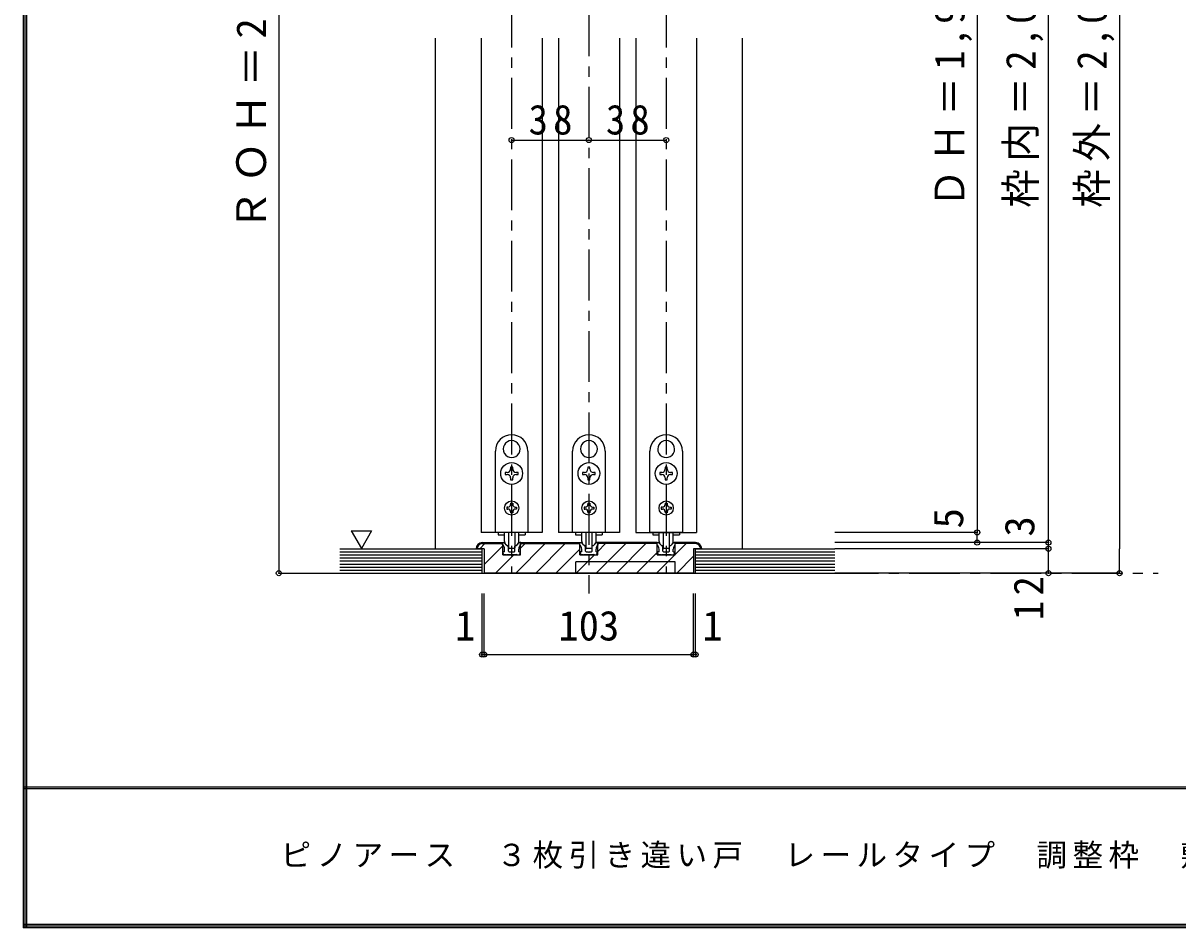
# Model space of a CAD drawing. Units: millimetres at full size, sheet at 1:5. Extents: x -973 to 977, y -718 to 696.
# Drawn here: x -973 to -405, y -701 to -256 of the extents above; entities that cross this region are included whole.
import ezdxf
from ezdxf.enums import TextEntityAlignment as Align

# ---------------------------------------------------------------- set-up
doc = ezdxf.new("R2010")
doc.units = ezdxf.units.MM
doc.header["$LTSCALE"] = 5
doc.header["$PDMODE"] = 32
doc.header["$PDSIZE"] = 2.5
doc.linetypes.add('CHAIN1', pattern=[8, 5, -1, 1, -1])
for name, color, linetype in [('0-1_通り芯', 4, 'CHAIN1'), ('0-3_仕上げ', 2, 'Continuous'), ('0-4_枠', 3, 'Continuous'), ('0-6_扉', 6, 'Continuous'), ('0-7_金物', 7, 'Continuous'), ('0-A_文字', 7, 'Continuous'), ('0-B_寸法', 7, 'Continuous'), ('0-C_ハッチ', 4, 'Continuous'), ('F-1_枠', 6, 'Continuous'), ('F-A_文字', 7, 'Continuous')]:
    doc.layers.add(name, color=color, linetype=linetype)
doc.styles.add('ＭＳ ゴシック', font='')
doc.styles.get('ＭＳ ゴシック').set_extended_font_data('MS Gothic')

msp = doc.modelspace()

# ---------------------------------------------------------------- linework, layer by layer
at = {"layer": '0-1_通り芯'}
for p, q in [((-695.048, 32.5), (-695.048, -536.5)), ((-733.048, -43.151), (-733.048, -526.5)), ((-657.048, -43.151), (-657.048, -526.5)), ((-817.548, -526.5), (-415.048, -526.5))]:
    msp.add_line(p, q, dxfattribs=at)
at = {"layer": '0-3_仕上げ'}
for p, q in [((-817.548, -514.5), (-747.548, -514.5)), ((-747.548, -526.5), (-747.548, -514.5)), ((-642.548, -526.5), (-642.548, -514.5)), ((-642.548, -514.5), (-574.048, -514.5)), ((-817.548, -526.5), (-574.048, -526.5))]:
    msp.add_line(p, q, dxfattribs=at)
at = {"layer": '0-3_仕上げ', "color": 7}
for p, q in [((-817.548, -516), (-747.548, -516)), ((-642.548, -516), (-574.048, -516)), ((-817.548, -517.5), (-747.548, -517.5)), ((-817.548, -519), (-747.548, -519)), ((-817.548, -520.5), (-747.548, -520.5)), ((-817.548, -522), (-747.548, -522)), ((-642.548, -517.5), (-574.048, -517.5)), ((-642.548, -519), (-574.048, -519)), ((-642.548, -520.5), (-574.048, -520.5)), ((-642.548, -522), (-574.048, -522)), ((-817.548, -523.5), (-747.548, -523.5)), ((-817.548, -525), (-747.548, -525)), ((-642.548, -523.5), (-574.048, -523.5)), ((-642.548, -525), (-574.048, -525))]:
    msp.add_line(p, q, dxfattribs=at)
at = {"layer": '0-4_枠', "color": 4}
for p, q in [((-770.548, -514.5), (-770.548, -263.651)), ((-619.548, -514.5), (-619.548, -263.651))]:
    msp.add_line(p, q, dxfattribs=at)
at = {"layer": '0-4_枠'}
for p, q in [((-746.548, -514.5), (-750.548, -514.5)), ((-747.548, -511.5), (-737.448, -511.5)), ((-747.548, -512), (-737.448, -512)), ((-746.548, -514.5), (-746.548, -526.5)), ((-737.448, -517.5), (-737.448, -511.5)), ((-728.648, -511.5), (-699.448, -511.5)), ((-728.648, -517.5), (-728.648, -511.5)), ((-728.648, -512), (-699.448, -512)), ((-699.448, -517.5), (-699.448, -511.5)), ((-661.448, -511.5), (-690.648, -511.5)), ((-690.648, -517.5), (-690.648, -511.5)), ((-661.448, -512), (-690.648, -512)), ((-661.448, -517.5), (-661.448, -511.5)), ((-652.648, -517.5), (-652.648, -511.5)), ((-642.548, -511.5), (-652.648, -511.5)), ((-642.548, -512), (-652.648, -512)), ((-737.448, -517.5), (-728.648, -517.5)), ((-701.548, -526.5), (-701.548, -521)), ((-699.448, -517.5), (-690.648, -517.5)), ((-661.448, -517.5), (-652.648, -517.5))]:
    msp.add_line(p, q, dxfattribs=at)
for points in [[(-639.548, -514.5), (-643.548, -514.5), (-643.548, -526.5), (-746.548, -526.5)], [(-652.548, -526.5), (-652.548, -521), (-701.548, -521)]]:
    msp.add_lwpolyline(points, dxfattribs=at)
for centre, radius, start, end in [((-747.548, -514.5), 3, 90, 180), ((-747.548, -514.5), 2.5, 90, 180), ((-642.548, -514.5), 3, 0, 90), ((-642.548, -514.5), 2.5, 0, 90)]:
    msp.add_arc(centre, radius, start, end, dxfattribs=at)
at = {"layer": '0-6_扉'}
for p, q in [((-748.048, -263.651), (-748.048, -506.5)), ((-718.048, -263.651), (-718.048, -506.5)), ((-710.048, -263.651), (-710.048, -506.5)), ((-680.048, -263.651), (-680.048, -506.5)), ((-672.048, -263.651), (-672.048, -506.5)), ((-642.048, -263.651), (-642.048, -506.5)), ((-718.048, -506.5), (-748.048, -506.5)), ((-680.048, -506.5), (-710.048, -506.5)), ((-672.048, -506.5), (-642.048, -506.5))]:
    msp.add_line(p, q, dxfattribs=at)
at = {"layer": '0-7_金物'}
for p, q in [((-733.146, -461.351), (-733.048, -461.45)), ((-732.949, -461.351), (-733.048, -461.45)), ((-695.146, -461.351), (-695.048, -461.45)), ((-694.949, -461.351), (-695.048, -461.45)), ((-657.146, -461.351), (-657.048, -461.45)), ((-656.949, -461.351), (-657.048, -461.45)), ((-741.048, -506.5), (-741.048, -466.5)), ((-736.69, -467.489), (-736.555, -467.525)), ((-736.591, -467.66), (-736.555, -467.525)), ((-729.405, -467.489), (-729.54, -467.525)), ((-729.504, -467.66), (-729.54, -467.525)), ((-725.048, -466.5), (-725.048, -506.5)), ((-703.048, -506.5), (-703.048, -466.5)), ((-698.69, -467.489), (-698.555, -467.525)), ((-698.591, -467.66), (-698.555, -467.525)), ((-691.405, -467.489), (-691.54, -467.525)), ((-691.504, -467.66), (-691.54, -467.525)), ((-687.048, -466.5), (-687.048, -506.5)), ((-665.048, -506.5), (-665.048, -466.5)), ((-660.69, -467.489), (-660.555, -467.525)), ((-660.591, -467.66), (-660.555, -467.525)), ((-653.405, -467.489), (-653.54, -467.525)), ((-653.504, -467.66), (-653.54, -467.525)), ((-649.048, -466.5), (-649.048, -506.5)), ((-735.248, -477), (-736.198, -477)), ((-736.198, -477), (-736.198, -478)), ((-733.548, -474.35), (-733.548, -475.3)), ((-732.548, -474.35), (-733.548, -474.35)), ((-732.548, -475.3), (-732.548, -474.35)), ((-729.898, -477), (-730.848, -477)), ((-729.898, -478), (-729.898, -477)), ((-697.248, -477), (-698.198, -477)), ((-698.198, -477), (-698.198, -478)), ((-695.548, -474.35), (-695.548, -475.3)), ((-694.548, -474.35), (-695.548, -474.35)), ((-694.548, -475.3), (-694.548, -474.35)), ((-691.898, -477), (-692.848, -477)), ((-691.898, -478), (-691.898, -477)), ((-659.248, -477), (-660.198, -477)), ((-660.198, -477), (-660.198, -478)), ((-657.548, -474.35), (-657.548, -475.3)), ((-656.548, -474.35), (-657.548, -474.35)), ((-656.548, -475.3), (-656.548, -474.35)), ((-653.898, -477), (-654.848, -477)), ((-653.898, -478), (-653.898, -477)), ((-736.198, -478), (-735.248, -478)), ((-732.548, -480.65), (-732.548, -479.7)), ((-730.848, -478), (-729.898, -478)), ((-698.198, -478), (-697.248, -478)), ((-694.548, -480.65), (-694.548, -479.7)), ((-692.848, -478), (-691.898, -478)), ((-660.198, -478), (-659.248, -478)), ((-656.548, -480.65), (-656.548, -479.7)), ((-654.848, -478), (-653.898, -478)), ((-734.848, -494), (-735.448, -494)), ((-735.448, -494), (-735.448, -495)), ((-733.548, -492.1), (-732.548, -492.1)), ((-733.548, -492.1), (-733.548, -492.7)), ((-732.548, -492.1), (-732.548, -492.7)), ((-731.248, -494), (-730.648, -494)), ((-696.848, -494), (-697.448, -494)), ((-697.448, -494), (-697.448, -495)), ((-695.548, -492.1), (-694.548, -492.1)), ((-695.548, -492.1), (-695.548, -492.7)), ((-694.548, -492.1), (-694.548, -492.7)), ((-693.248, -494), (-692.648, -494)), ((-658.848, -494), (-659.448, -494)), ((-659.448, -494), (-659.448, -495)), ((-657.548, -492.1), (-656.548, -492.1)), ((-657.548, -492.1), (-657.548, -492.7)), ((-656.548, -492.1), (-656.548, -492.7)), ((-655.248, -494), (-654.648, -494)), ((-735.448, -495), (-734.848, -495)), ((-733.548, -496.3), (-733.548, -496.9)), ((-732.548, -496.9), (-733.548, -496.9)), ((-732.548, -496.3), (-732.548, -496.9)), ((-697.448, -495), (-696.848, -495)), ((-695.548, -496.3), (-695.548, -496.9)), ((-694.548, -496.9), (-695.548, -496.9)), ((-694.548, -496.3), (-694.548, -496.9)), ((-659.448, -495), (-658.848, -495)), ((-657.548, -496.3), (-657.548, -496.9)), ((-656.548, -496.9), (-657.548, -496.9)), ((-656.548, -496.3), (-656.548, -496.9)), ((-725.048, -506.5), (-741.048, -506.5)), ((-739.648, -506.5), (-739.648, -507.7)), ((-739.648, -507.7), (-736.515, -507.7)), ((-736.548, -510.921), (-736.548, -506.5)), ((-734.548, -506.5), (-734.548, -514.121)), ((-731.548, -506.5), (-731.548, -514.121)), ((-729.58, -507.7), (-726.448, -507.7)), ((-729.548, -510.921), (-729.548, -506.5)), ((-726.448, -506.5), (-726.448, -507.7)), ((-687.048, -506.5), (-703.048, -506.5)), ((-701.648, -506.5), (-701.648, -507.7)), ((-701.648, -507.7), (-698.515, -507.7)), ((-698.548, -510.921), (-698.548, -506.5)), ((-696.548, -506.5), (-696.548, -514.121)), ((-693.548, -506.5), (-693.548, -514.121)), ((-691.58, -507.7), (-688.448, -507.7)), ((-691.548, -510.921), (-691.548, -506.5)), ((-688.448, -506.5), (-688.448, -507.7)), ((-649.048, -506.5), (-665.048, -506.5)), ((-663.648, -506.5), (-663.648, -507.7)), ((-663.648, -507.7), (-660.515, -507.7)), ((-660.548, -510.921), (-660.548, -506.5)), ((-658.548, -506.5), (-658.548, -514.121)), ((-655.548, -506.5), (-655.548, -514.121)), ((-653.58, -507.7), (-650.448, -507.7)), ((-653.548, -510.921), (-653.548, -506.5)), ((-650.448, -506.5), (-650.448, -507.7)), ((-737.548, -511.5), (-737.005, -511.5)), ((-737.548, -512.5), (-737.548, -511.5)), ((-736.848, -517.5), (-737.334, -516.274)), ((-736.548, -516), (-737.148, -516)), ((-735.386, -512.912), (-736.651, -511.647)), ((-736.548, -516), (-736.548, -514.736)), ((-735.173, -513), (-734.848, -513)), ((-734.648, -515.7), (-734.648, -513.2)), ((-731.848, -514.421), (-734.248, -514.421)), ((-733.048, -516.3), (-732.748, -516)), ((-732.748, -516), (-731.748, -516)), ((-731.448, -515.7), (-731.448, -513.2)), ((-730.922, -513), (-731.248, -513)), ((-730.71, -512.912), (-729.444, -511.647)), ((-729.548, -516), (-729.548, -514.736)), ((-729.548, -516), (-728.948, -516)), ((-729.248, -517.5), (-728.762, -516.274)), ((-699.548, -511.5), (-699.005, -511.5)), ((-699.548, -512.5), (-699.548, -511.5)), ((-698.848, -517.5), (-699.334, -516.274)), ((-698.548, -516), (-699.148, -516)), ((-697.386, -512.912), (-698.651, -511.647)), ((-698.548, -516), (-698.548, -514.736)), ((-697.173, -513), (-696.848, -513)), ((-696.648, -515.7), (-696.648, -513.2)), ((-693.848, -514.421), (-696.248, -514.421)), ((-695.048, -516.3), (-694.748, -516)), ((-694.748, -516), (-693.748, -516)), ((-693.448, -515.7), (-693.448, -513.2)), ((-692.922, -513), (-693.248, -513)), ((-692.71, -512.912), (-691.444, -511.647)), ((-691.548, -516), (-691.548, -514.736)), ((-691.548, -516), (-690.948, -516)), ((-691.248, -517.5), (-690.762, -516.274)), ((-661.548, -511.5), (-661.005, -511.5)), ((-661.548, -512.5), (-661.548, -511.5)), ((-660.848, -517.5), (-661.334, -516.274)), ((-660.548, -516), (-661.148, -516)), ((-659.386, -512.912), (-660.651, -511.647)), ((-660.548, -516), (-660.548, -514.736)), ((-659.173, -513), (-658.848, -513)), ((-658.648, -515.7), (-658.648, -513.2)), ((-655.848, -514.421), (-658.248, -514.421)), ((-657.048, -516.3), (-656.748, -516)), ((-656.748, -516), (-655.748, -516)), ((-655.448, -515.7), (-655.448, -513.2)), ((-654.922, -513), (-655.248, -513)), ((-654.71, -512.912), (-653.444, -511.647)), ((-653.548, -516), (-653.548, -514.736)), ((-653.548, -516), (-652.948, -516)), ((-653.248, -517.5), (-652.762, -516.274)), ((-735.748, -517.5), (-736.848, -517.5)), ((-735.748, -517.5), (-735.548, -517.3)), ((-735.548, -517.3), (-735.348, -517.5)), ((-730.748, -517.5), (-735.348, -517.5)), ((-730.548, -517.3), (-730.748, -517.5)), ((-730.348, -517.5), (-730.548, -517.3)), ((-730.348, -517.5), (-729.248, -517.5)), ((-697.748, -517.5), (-698.848, -517.5)), ((-697.748, -517.5), (-697.548, -517.3)), ((-697.548, -517.3), (-697.348, -517.5)), ((-692.748, -517.5), (-697.348, -517.5)), ((-692.548, -517.3), (-692.748, -517.5)), ((-692.348, -517.5), (-692.548, -517.3)), ((-692.348, -517.5), (-691.248, -517.5)), ((-659.748, -517.5), (-660.848, -517.5)), ((-659.748, -517.5), (-659.548, -517.3)), ((-659.548, -517.3), (-659.348, -517.5)), ((-654.748, -517.5), (-659.348, -517.5)), ((-654.548, -517.3), (-654.748, -517.5)), ((-654.348, -517.5), (-654.548, -517.3)), ((-654.348, -517.5), (-653.248, -517.5))]:
    msp.add_line(p, q, dxfattribs=at)
for points in [[(-733.548, -479.7), (-733.548, -480.65), (-732.548, -480.65)], [(-695.548, -479.7), (-695.548, -480.65), (-694.548, -480.65)], [(-657.548, -479.7), (-657.548, -480.65), (-656.548, -480.65)], [(-730.648, -494), (-730.648, -495), (-731.248, -495)], [(-692.648, -494), (-692.648, -495), (-693.248, -495)], [(-654.648, -494), (-654.648, -495), (-655.248, -495)], [(-734.348, -516), (-733.348, -516), (-733.048, -516.3)], [(-728.548, -512.5), (-728.548, -511.5), (-729.091, -511.5)], [(-696.348, -516), (-695.348, -516), (-695.048, -516.3)], [(-690.548, -512.5), (-690.548, -511.5), (-691.091, -511.5)], [(-658.348, -516), (-657.348, -516), (-657.048, -516.3)], [(-652.548, -512.5), (-652.548, -511.5), (-653.091, -511.5)]]:
    msp.add_lwpolyline(points, dxfattribs=at)
for centre, radius in [((-733.048, -477.5), 5.35), ((-695.048, -477.5), 5.35), ((-657.048, -477.5), 5.35), ((-733.048, -494.5), 3.5), ((-695.048, -494.5), 3.5), ((-657.048, -494.5), 3.5)]:
    msp.add_circle(centre, radius, dxfattribs=at)
for centre, radius, start, end in [((-733.048, -466.5), 8, 0, 180), ((-695.048, -466.5), 8, 0, 180), ((-657.048, -466.5), 8, 0, 180), ((-733.048, -465.5), 4.15, 91.3645, 208.6355), ((-733.048, -465.5), 4.15, 331.3645, 88.6355), ((-695.048, -465.5), 4.15, 91.3645, 208.6355), ((-695.048, -465.5), 4.15, 331.3645, 88.6355), ((-657.048, -465.5), 4.15, 91.3645, 208.6355), ((-657.048, -465.5), 4.15, 331.3645, 88.6355), ((-733.048, -465.5), 4.15, 211.3645, 328.6355), ((-695.048, -465.5), 4.15, 211.3645, 328.6355), ((-657.048, -465.5), 4.15, 211.3645, 328.6355), ((-735.248, -475.3), 1.7, 270, 0), ((-730.848, -475.3), 1.7, 180, 270), ((-697.248, -475.3), 1.7, 270, 0), ((-692.848, -475.3), 1.7, 180, 270), ((-659.248, -475.3), 1.7, 270, 0), ((-654.848, -475.3), 1.7, 180, 270), ((-735.248, -479.7), 1.7, 0, 90), ((-730.848, -479.7), 1.7, 90, 180), ((-697.248, -479.7), 1.7, 0, 90), ((-692.848, -479.7), 1.7, 90, 180), ((-659.248, -479.7), 1.7, 0, 90), ((-654.848, -479.7), 1.7, 90, 180), ((-734.848, -492.7), 1.3, 270, 0), ((-731.248, -492.7), 1.3, 180, 270), ((-696.848, -492.7), 1.3, 270, 0), ((-693.248, -492.7), 1.3, 180, 270), ((-658.848, -492.7), 1.3, 270, 0), ((-655.248, -492.7), 1.3, 180, 270), ((-734.848, -496.3), 1.3, 0, 90), ((-731.248, -496.3), 1.3, 90, 180), ((-696.848, -496.3), 1.3, 0, 90), ((-693.248, -496.3), 1.3, 90, 180), ((-658.848, -496.3), 1.3, 0, 90), ((-655.248, -496.3), 1.3, 90, 180), ((-734.548, -510.921), 2, 180, 264.78409), ((-731.548, -510.921), 2, 275.21591, 0), ((-696.548, -510.921), 2, 180, 264.78409), ((-693.548, -510.921), 2, 275.21591, 0), ((-658.548, -510.921), 2, 180, 264.78409), ((-655.548, -510.921), 2, 275.21591, 0), ((-739.548, -514.736), 3, 0, 48.19), ((-737.148, -516.2), 0.2, 90, 201.616), ((-737.005, -512), 0.5, 45, 90), ((-735.173, -512.7), 0.3, 225, 270), ((-734.848, -513.2), 0.2, 0, 90), ((-734.748, -513.112), 0.2, 0, 84.78409), ((-734.348, -515.7), 0.3, 180, 270), ((-734.248, -514.121), 0.3, 180, 270), ((-731.848, -514.121), 0.3, 270, 0), ((-731.748, -515.7), 0.3, 270, 0), ((-731.348, -513.112), 0.2, 95.21591, 180), ((-731.248, -513.2), 0.2, 90, 180), ((-730.922, -512.7), 0.3, 270, 315), ((-726.548, -514.736), 3, 131.81, 180), ((-729.091, -512), 0.5, 90, 135), ((-728.948, -516.2), 0.2, 338.384, 90), ((-701.548, -514.736), 3, 0, 48.19), ((-699.148, -516.2), 0.2, 90, 201.616), ((-699.005, -512), 0.5, 45, 90), ((-697.173, -512.7), 0.3, 225, 270), ((-696.848, -513.2), 0.2, 0, 90), ((-696.748, -513.112), 0.2, 0, 84.78409), ((-696.348, -515.7), 0.3, 180, 270), ((-696.248, -514.121), 0.3, 180, 270), ((-693.848, -514.121), 0.3, 270, 0), ((-693.748, -515.7), 0.3, 270, 0), ((-693.348, -513.112), 0.2, 95.21591, 180), ((-693.248, -513.2), 0.2, 90, 180), ((-692.922, -512.7), 0.3, 270, 315), ((-688.548, -514.736), 3, 131.81, 180), ((-691.091, -512), 0.5, 90, 135), ((-690.948, -516.2), 0.2, 338.384, 90), ((-663.548, -514.736), 3, 0, 48.19), ((-661.148, -516.2), 0.2, 90, 201.616), ((-661.005, -512), 0.5, 45, 90), ((-659.173, -512.7), 0.3, 225, 270), ((-658.848, -513.2), 0.2, 0, 90), ((-658.748, -513.112), 0.2, 0, 84.78409), ((-658.348, -515.7), 0.3, 180, 270), ((-658.248, -514.121), 0.3, 180, 270), ((-655.848, -514.121), 0.3, 270, 0), ((-655.748, -515.7), 0.3, 270, 0), ((-655.348, -513.112), 0.2, 95.21591, 180), ((-655.248, -513.2), 0.2, 90, 180), ((-654.922, -512.7), 0.3, 270, 315), ((-650.548, -514.736), 3, 131.81, 180), ((-653.091, -512), 0.5, 90, 135), ((-652.948, -516.2), 0.2, 338.384, 90)]:
    msp.add_arc(centre, radius, start, end, dxfattribs=at)
at = {"layer": '0-A_文字'}
for p, q in [((-811.983, -505.686), (-801.983, -505.686)), ((-811.983, -505.686), (-806.983, -514.347)), ((-801.983, -505.686), (-806.983, -514.347))]:
    msp.add_line(p, q, dxfattribs=at)
at = {"layer": '0-B_寸法', "color": 4}
for p, q in [((-847.548, -21.151), (-847.548, -526.5)), ((-469.048, -526.5), (-469.048, -29.151)), ((-434.048, -29.151), (-434.048, -514.5)), ((-733.048, -313.651), (-695.048, -313.651)), ((-695.048, -313.651), (-657.048, -313.651)), ((-504.048, -511.5), (-504.048, -506.5)), ((-504.048, -511.5), (-574.048, -511.5)), ((-469.048, -511.5), (-574.048, -511.5)), ((-469.048, -514.5), (-574.048, -514.5)), ((-434.048, -526.5), (-434.048, -514.5)), ((-847.548, -526.5), (-817.548, -526.5)), ((-434.048, -526.5), (-574.048, -526.5)), ((-747.548, -566.5), (-747.548, -536.5)), ((-746.548, -566.5), (-746.548, -536.5)), ((-643.548, -566.5), (-643.548, -536.5)), ((-642.548, -566.5), (-642.548, -536.5)), ((-747.548, -566.5), (-746.548, -566.5)), ((-746.548, -566.5), (-643.548, -566.5)), ((-643.548, -566.5), (-642.548, -566.5))]:
    msp.add_line(p, q, dxfattribs=at)
msp.add_lwpolyline([(-504.048, -59.151), (-504.048, -506.5), (-574.048, -506.5)], dxfattribs=at)
at = {"layer": '0-B_寸法'}
for p in [(-733.048, -313.651), (-695.048, -313.651), (-657.048, -313.651), (-504.048, -506.5), (-504.048, -511.5), (-469.048, -511.5), (-469.048, -514.5), (-847.548, -526.5), (-469.048, -526.5), (-434.048, -526.5), (-747.548, -566.5), (-746.548, -566.5), (-643.548, -566.5), (-642.548, -566.5)]:
    msp.add_point(p, dxfattribs=at)
at = {"layer": '0-C_ハッチ'}
for p, q in [((-746.247, -512), (-748.748, -514.5)), ((-737.448, -513.1), (-746.548, -522.2)), ((-716.549, -512), (-731.049, -526.5)), ((-726.448, -512), (-728.648, -514.199)), ((-706.649, -512), (-721.149, -526.5)), ((-699.448, -514.698), (-711.25, -526.5)), ((-676.951, -512), (-691.451, -526.5)), ((-686.85, -512), (-690.648, -515.797)), ((-667.051, -512), (-681.552, -526.5)), ((-661.448, -516.296), (-671.652, -526.5)), ((-647.252, -512), (-661.753, -526.5)), ((-731.948, -517.5), (-740.948, -526.5)), ((-692.35, -517.5), (-701.351, -526.5)), ((-643.548, -518.195), (-651.853, -526.5))]:
    msp.add_line(p, q, dxfattribs=at)
at = {"layer": 'F-1_枠'}
for p, q in [((-973.347, 695.833), (-973.347, -700.833)), ((-972.514, 695.833), (-972.514, -700.833)), ((-971.68, 695.833), (-971.68, -700.833)), ((976.653, -631.667), (-973.347, -631.667)), ((976.653, -632.5), (-973.347, -632.5)), ((976.653, -699.167), (-973.347, -699.167)), ((976.653, -700), (-973.347, -700)), ((976.653, -700.833), (-973.347, -700.833))]:
    msp.add_line(p, q, dxfattribs=at)

# ---------------------------------------------------------------- texts
at = {"layer": '0-B_寸法', "style": 'ＭＳ ゴシック'}
for s, p in [('5', (-506.548, -504.5)), ('3', (-471.548, -508.5))]:
    msp.add_text(s, height=14.66, rotation=90, dxfattribs=at).set_placement(p, align=Align.BOTTOM_LEFT)
for s, p in [('103', (-710.048, -564)), ('1', (-760.848, -564)), ('1', (-639.248, -564))]:
    msp.add_text(s, height=14.66, dxfattribs=at).set_placement(p, align=Align.BOTTOM_LEFT)
at = {"layer": '0-B_寸法', "char_height": 14.66, "attachment_point": 7, "rotation": 90, "style": 'ＭＳ ゴシック'}
for s, insert in [('\\T1.18;ＲＯＨ＝2,055', (-850.048, -358.151)), ('\\T1.19;\\W0.95;ＤＨ＝1,983', (-506.548, -346.901)), ('\\T1.19;\\W0.95;枠内＝2,002', (-471.548, -346.901)), ('\\T1.19;\\W0.95;枠外＝2,047', (-436.548, -346.901)), ('\\T1.27;\\W0.95;12', (-471.548, -549.544))]:
    msp.add_mtext(s, dxfattribs=dict(at, insert=insert))
at = {"layer": '0-B_寸法', "char_height": 14.66, "attachment_point": 7, "style": 'ＭＳ ゴシック'}
for insert in [(-724.673, -311.151), (-686.673, -311.151)]:
    msp.add_mtext('\\T1.27;\\W0.95;38', dxfattribs=dict(at, insert=insert))
at = {"layer": 'F-A_文字', "insert": (-846.68, -673.333), "char_height": 11, "attachment_point": 7, "style": 'ＭＳ ゴシック'}
msp.add_mtext('\\T1.18;ピノアース\u3000３枚引き違い戸\u3000レールタイプ\u3000調整枠\u3000敷居Q型／床直付けレール\u3000枠外W2,424', dxfattribs=at)

doc.saveas('drawing.dxf')
